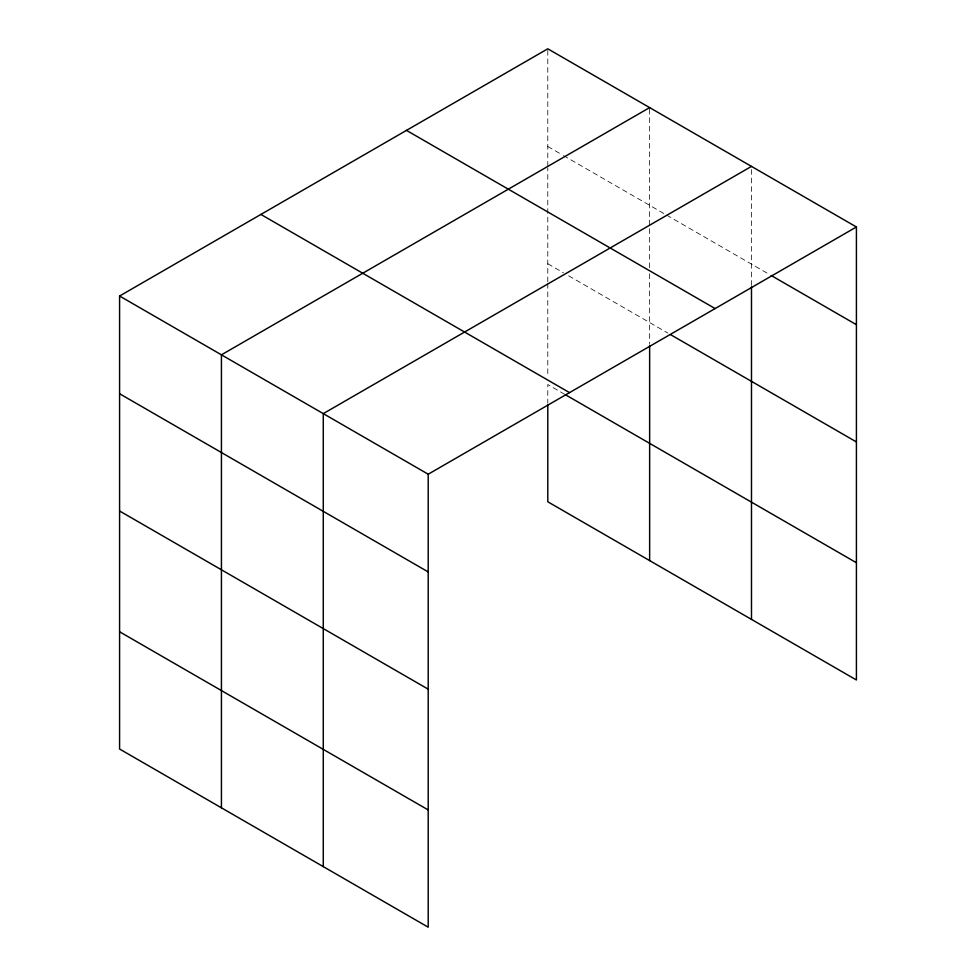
<?xml version="1.0" encoding="UTF-8"?>
<svg xmlns="http://www.w3.org/2000/svg" width="976" height="976" viewBox="0 0 976 976"><rect width="100%" height="100%" fill="white"/><g stroke="black" fill="none" stroke-linecap="round" stroke-linejoin="round"><path stroke-width="0.73" stroke-dasharray="4.88 3.66" d="M547.792 281.869L547.792 215.025M547.792 213.512L547.792 167.823M547.792 166.31L547.792 48.8M649.638 273.829L649.638 343.698M649.638 267.741L649.638 107.604M751.483 285.431L751.483 166.396M547.792 146.51L562.152 154.806M563.457 155.562L665.303 214.354M666.608 215.11L769.844 274.72M547.792 263.752L563.457 272.804M568.679 275.818L667.913 333.109M564.762 394.353L547.792 384.544L547.792 402.82M547.792 283.382L547.792 377.004"/><path stroke-width="1.46" d="M856.416 226.981L547.792 48.8L119.584 296.021L119.584 749.019L428.208 927.2L428.208 474.214L856.416 226.981L856.416 679.979L547.792 501.786L547.792 404.345M751.483 286.956L751.483 619.394M649.638 107.604L221.43 354.825L221.43 807.823M751.483 166.396L323.276 413.629L323.276 866.615M771.162 275.476L856.416 324.691M406.48 130.381L715.103 308.562M670.536 334.622L856.416 441.933M260.897 214.439L569.52 392.62M566.068 395.109L856.416 562.737M119.584 296.021L428.208 474.214M119.584 393.731L428.208 571.924M119.584 510.985L428.208 689.166M119.584 631.777L428.208 809.958M649.638 345.199L649.638 560.59"/></g></svg>
